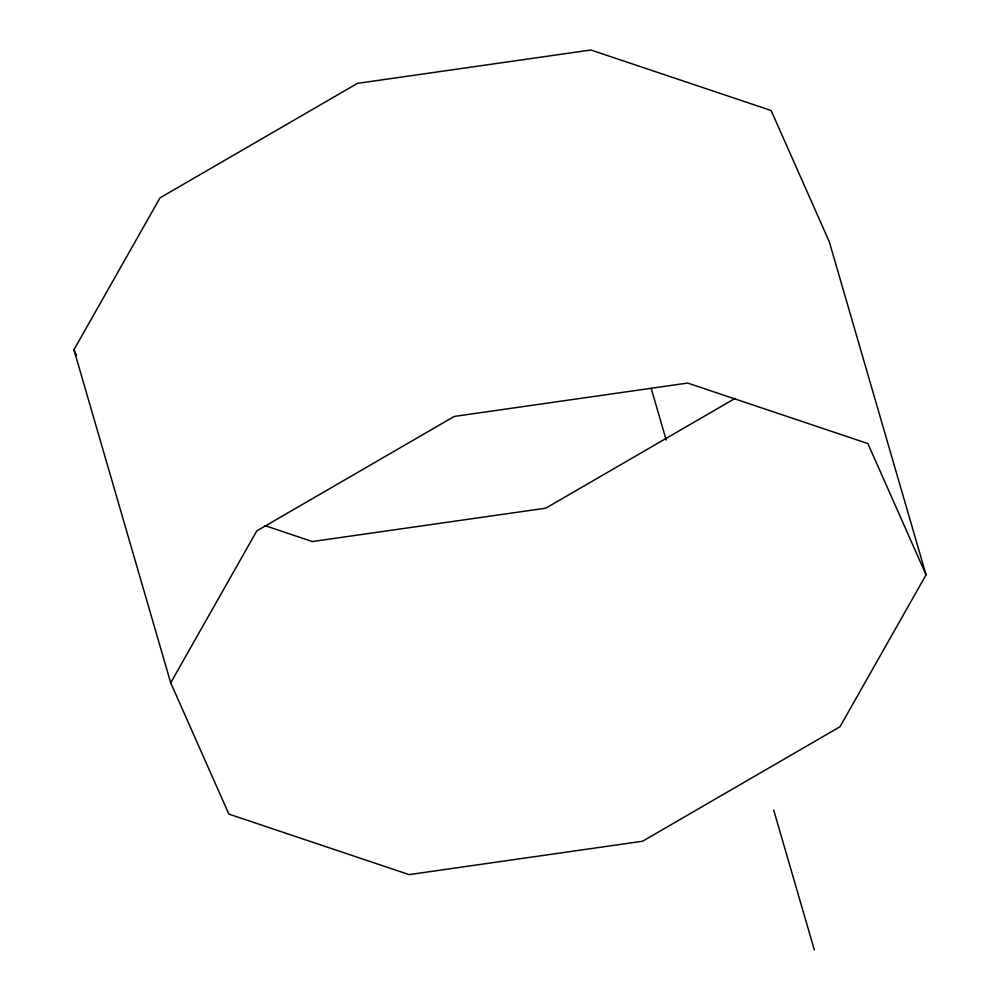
<?xml version="1.0" encoding="UTF-8"?>
<svg xmlns="http://www.w3.org/2000/svg" width="1000" height="1000" viewBox="0 0 1000 1000"><rect width="100%" height="100%" fill="white"/><g stroke="black" fill="none" stroke-linecap="round" stroke-linejoin="round"><path stroke-width="1.5" d="M73.938 349.762L160.012 197.862L357.475 83.362L590.9 50L771.125 110.512L829.3 241.788L926.062 574.85L839.987 726.75L642.525 841.25L409.1 874.613L228.875 814.1L170.7 682.825L73.938 349.762L76.463 355.462M170.7 682.825L256.775 530.925L454.237 416.438L687.663 383.062L867.887 443.575L926.062 574.85M735.163 398.363L545.763 508.175L312.337 541.55L265.062 525.675M651.15 388.225L666.2 440.037M773.713 810.113L814.35 950"/></g></svg>
